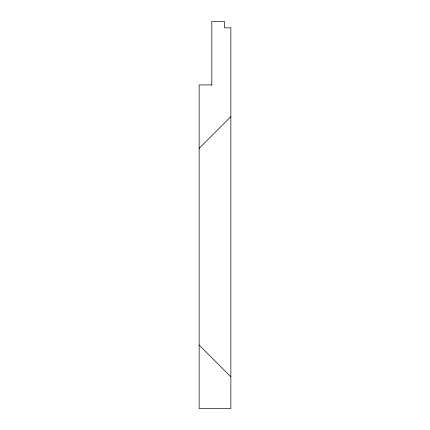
<?xml version="1.0" encoding="UTF-8"?>
<svg xmlns="http://www.w3.org/2000/svg" width="430" height="430" viewBox="0 0 430 430"><rect width="100%" height="100%" fill="white"/><g stroke="black" fill="none" stroke-linecap="round" stroke-linejoin="round"><path stroke-width="0.64" d="M199.138 148.388L230.862 116.664M211.829 84.941L199.138 84.941L199.138 408.5L230.862 408.5L230.862 27.842L224.514 27.842L224.514 21.5L211.829 21.5L211.829 85.28M199.138 345.059L230.862 376.777"/></g></svg>
